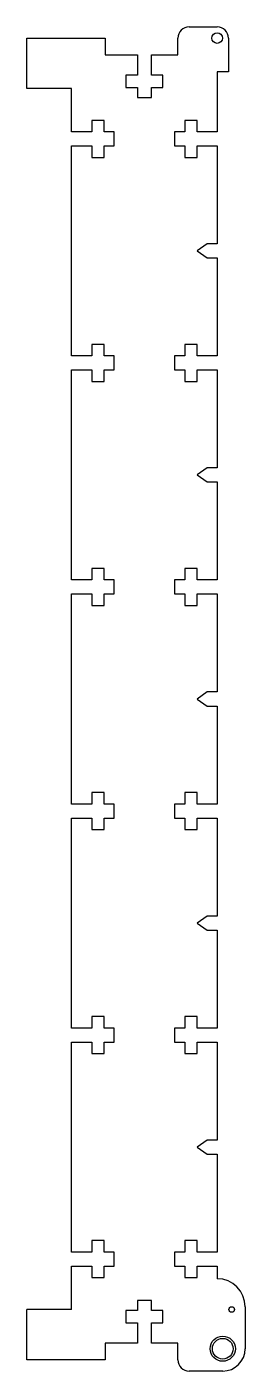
# Model space of a CAD drawing. Header units: millimetres. Extents: x -36 to 3, y -4 to 236.
import ezdxf

# ---------------------------------------------------------------- set-up
doc = ezdxf.new("R2010")
doc.units = ezdxf.units.MM
doc.header["$MEASUREMENT"] = 0
doc.layers.add('SIDE RAIL MIDDLE', color=1, linetype='Continuous')

msp = doc.modelspace()

# ---------------------------------------------------------------- linework, layer by layer
at = {"layer": 'SIDE RAIL MIDDLE'}
for p, q in [((-7, 236), (-2, 236)), ((-36, 225), (-36, 234)), ((-36, 234), (-22, 234)), ((-22, 234), (-22, 231)), ((-9, 231), (-9, 234)), ((0, 234), (0, 228)), ((-22, 231), (-16.25, 231)), ((-16.25, 231), (-16.25, 227.4)), ((-13.75, 227.4), (-13.75, 231)), ((-13.75, 231), (-9, 231)), ((-2, 228), (-2, 217.25)), ((0, 228), (-2, 228)), ((-16.25, 227.4), (-18.3, 227.4)), ((-18.3, 227.4), (-18.3, 225.2)), ((-11.7, 227.4), (-13.75, 227.4)), ((-11.7, 225.2), (-11.7, 227.4)), ((-28, 225), (-36, 225)), ((-28, 217.25), (-28, 225)), ((-18.3, 225.2), (-16.25, 225.2)), ((-16.25, 225.2), (-16.25, 223.4)), ((-16.25, 223.4), (-13.75, 223.4)), ((-13.75, 223.4), (-13.75, 225.2)), ((-13.75, 225.2), (-11.7, 225.2)), ((-24.4, 219.3), (-24.4, 217.25)), ((-22.2, 219.3), (-24.4, 219.3)), ((-22.2, 217.25), (-22.2, 219.3)), ((-7.8, 219.3), (-7.8, 217.25)), ((-5.6, 219.3), (-7.8, 219.3)), ((-5.6, 217.25), (-5.6, 219.3)), ((-24.4, 217.25), (-28, 217.25)), ((-20.4, 217.25), (-22.2, 217.25)), ((-20.4, 214.75), (-20.4, 217.25)), ((-9.6, 217.25), (-9.6, 214.75)), ((-7.8, 217.25), (-9.6, 217.25)), ((-2, 217.25), (-5.6, 217.25)), ((-28, 214.75), (-24.4, 214.75)), ((-28, 177.25), (-28, 214.75)), ((-24.4, 214.75), (-24.4, 212.7)), ((-22.2, 214.75), (-20.4, 214.75)), ((-22.2, 212.7), (-22.2, 214.75)), ((-9.6, 214.75), (-7.8, 214.75)), ((-7.8, 214.75), (-7.8, 212.7)), ((-5.6, 214.75), (-2, 214.75)), ((-5.6, 212.7), (-5.6, 214.75)), ((-2, 214.75), (-2, 197.25)), ((-24.4, 212.7), (-22.2, 212.7)), ((-7.8, 212.7), (-5.6, 212.7)), ((-3.8, 197.25), (-5.6, 196)), ((-2, 197.25), (-3.8, 197.25)), ((-5.6, 196), (-3.8, 194.75)), ((-3.8, 194.75), (-2, 194.75)), ((-2, 194.75), (-2, 177.25)), ((-22.2, 179.3), (-24.4, 179.3)), ((-24.4, 179.3), (-24.4, 177.25)), ((-22.2, 177.25), (-22.2, 179.3)), ((-7.8, 179.3), (-7.8, 177.25)), ((-5.6, 179.3), (-7.8, 179.3)), ((-5.6, 177.25), (-5.6, 179.3)), ((-24.4, 177.25), (-28, 177.25)), ((-20.4, 177.25), (-22.2, 177.25)), ((-20.4, 174.75), (-20.4, 177.25)), ((-9.6, 177.25), (-9.6, 174.75)), ((-7.8, 177.25), (-9.6, 177.25)), ((-2, 177.25), (-5.6, 177.25)), ((-28, 174.75), (-24.4, 174.75)), ((-28, 137.25), (-28, 174.75)), ((-24.4, 174.75), (-24.4, 172.7)), ((-22.2, 172.7), (-22.2, 174.75)), ((-22.2, 174.75), (-20.4, 174.75)), ((-9.6, 174.75), (-7.8, 174.75)), ((-7.8, 174.75), (-7.8, 172.7)), ((-5.6, 174.75), (-2, 174.75)), ((-5.6, 172.7), (-5.6, 174.75)), ((-2, 174.75), (-2, 157.25)), ((-24.4, 172.7), (-22.2, 172.7)), ((-7.8, 172.7), (-5.6, 172.7)), ((-3.8, 157.25), (-5.6, 156)), ((-5.6, 156), (-3.8, 154.75)), ((-2, 157.25), (-3.8, 157.25)), ((-3.8, 154.75), (-2, 154.75)), ((-2, 154.75), (-2, 137.25)), ((-22.2, 139.3), (-24.4, 139.3)), ((-24.4, 139.3), (-24.4, 137.25)), ((-22.2, 137.25), (-22.2, 139.3)), ((-7.8, 139.3), (-7.8, 137.25)), ((-5.6, 139.3), (-7.8, 139.3)), ((-5.6, 137.25), (-5.6, 139.3)), ((-24.4, 137.25), (-28, 137.25)), ((-20.4, 137.25), (-22.2, 137.25)), ((-20.4, 134.75), (-20.4, 137.25)), ((-9.6, 137.25), (-9.6, 134.75)), ((-7.8, 137.25), (-9.6, 137.25)), ((-2, 137.25), (-5.6, 137.25)), ((-28, 134.75), (-24.4, 134.75)), ((-28, 97.25), (-28, 134.75)), ((-24.4, 134.75), (-24.4, 132.7)), ((-22.2, 132.7), (-22.2, 134.75)), ((-22.2, 134.75), (-20.4, 134.75)), ((-9.6, 134.75), (-7.8, 134.75)), ((-7.8, 134.75), (-7.8, 132.7)), ((-5.6, 134.75), (-2, 134.75)), ((-5.6, 132.7), (-5.6, 134.75)), ((-2, 134.75), (-2, 117.25)), ((-24.4, 132.7), (-22.2, 132.7)), ((-7.8, 132.7), (-5.6, 132.7)), ((-3.8, 117.25), (-5.6, 116)), ((-5.6, 116), (-3.8, 114.75)), ((-2, 117.25), (-3.8, 117.25)), ((-3.8, 114.75), (-2, 114.75)), ((-2, 114.75), (-2, 97.25)), ((-22.2, 99.3), (-24.4, 99.3)), ((-24.4, 99.3), (-24.4, 97.25)), ((-22.2, 97.25), (-22.2, 99.3)), ((-7.8, 99.3), (-7.8, 97.25)), ((-5.6, 99.3), (-7.8, 99.3)), ((-5.6, 97.25), (-5.6, 99.3)), ((-24.4, 97.25), (-28, 97.25)), ((-20.4, 97.25), (-22.2, 97.25)), ((-20.4, 94.75), (-20.4, 97.25)), ((-9.6, 97.25), (-9.6, 94.75)), ((-7.8, 97.25), (-9.6, 97.25)), ((-2, 97.25), (-5.6, 97.25)), ((-28, 94.75), (-24.4, 94.75)), ((-28, 57.25), (-28, 94.75)), ((-24.4, 94.75), (-24.4, 92.7)), ((-22.2, 92.7), (-22.2, 94.75)), ((-22.2, 94.75), (-20.4, 94.75)), ((-9.6, 94.75), (-7.8, 94.75)), ((-7.8, 94.75), (-7.8, 92.7)), ((-5.6, 94.75), (-2, 94.75)), ((-5.6, 92.7), (-5.6, 94.75)), ((-2, 94.75), (-2, 77.25)), ((-24.4, 92.7), (-22.2, 92.7)), ((-7.8, 92.7), (-5.6, 92.7)), ((-3.8, 77.25), (-5.6, 76)), ((-2, 77.25), (-3.8, 77.25)), ((-5.6, 76), (-3.8, 74.75)), ((-3.8, 74.75), (-2, 74.75)), ((-2, 74.75), (-2, 57.25)), ((-22.2, 59.3), (-24.4, 59.3)), ((-24.4, 59.3), (-24.4, 57.25)), ((-22.2, 57.25), (-22.2, 59.3)), ((-5.6, 59.3), (-7.8, 59.3)), ((-7.8, 59.3), (-7.8, 57.25)), ((-5.6, 57.25), (-5.6, 59.3)), ((-24.4, 57.25), (-28, 57.25)), ((-20.4, 57.25), (-22.2, 57.25)), ((-20.4, 54.75), (-20.4, 57.25)), ((-7.8, 57.25), (-9.6, 57.25)), ((-9.6, 57.25), (-9.6, 54.75)), ((-2, 57.25), (-5.6, 57.25)), ((-28, 54.75), (-24.4, 54.75)), ((-28, 17.25), (-28, 54.75)), ((-24.4, 54.75), (-24.4, 52.7)), ((-22.2, 52.7), (-22.2, 54.75)), ((-22.2, 54.75), (-20.4, 54.75)), ((-9.6, 54.75), (-7.8, 54.75)), ((-7.8, 54.75), (-7.8, 52.7)), ((-5.6, 52.7), (-5.6, 54.75)), ((-5.6, 54.75), (-2, 54.75)), ((-2, 54.75), (-2, 37.25)), ((-24.4, 52.7), (-22.2, 52.7)), ((-7.8, 52.7), (-5.6, 52.7)), ((-3.8, 37.25), (-5.6, 36)), ((-5.6, 36), (-3.8, 34.75)), ((-2, 37.25), (-3.8, 37.25)), ((-3.8, 34.75), (-2, 34.75)), ((-2, 34.75), (-2, 17.25)), ((-22.2, 19.3), (-24.4, 19.3)), ((-24.4, 19.3), (-24.4, 17.25)), ((-22.2, 17.25), (-22.2, 19.3)), ((-5.6, 19.3), (-7.8, 19.3)), ((-7.8, 19.3), (-7.8, 17.25)), ((-5.6, 17.25), (-5.6, 19.3)), ((-24.4, 17.25), (-28, 17.25)), ((-20.4, 17.25), (-22.2, 17.25)), ((-20.4, 14.75), (-20.4, 17.25)), ((-7.8, 17.25), (-9.6, 17.25)), ((-9.6, 17.25), (-9.6, 14.75)), ((-2, 17.25), (-5.6, 17.25)), ((-28, 7), (-28, 14.75)), ((-28, 14.75), (-24.4, 14.75)), ((-24.4, 14.75), (-24.4, 12.7)), ((-22.2, 12.7), (-22.2, 14.75)), ((-22.2, 14.75), (-20.4, 14.75)), ((-9.6, 14.75), (-7.8, 14.75)), ((-7.8, 14.75), (-7.8, 12.7)), ((-5.6, 12.7), (-5.6, 14.75)), ((-5.6, 14.75), (-2, 14.75)), ((-2, 14.75), (-2, 12.5)), ((-24.4, 12.7), (-22.2, 12.7)), ((-7.8, 12.7), (-5.6, 12.7)), ((-13.75, 8.6), (-16.25, 8.6)), ((-16.25, 8.6), (-16.25, 6.8)), ((-13.75, 6.8), (-13.75, 8.6)), ((3, 7.5), (3, 0)), ((-28, 7), (-36, 7)), ((-36, -2), (-36, 7)), ((-16.25, 6.8), (-18.3, 6.8)), ((-18.3, 6.8), (-18.3, 4.6)), ((-11.7, 6.8), (-13.75, 6.8)), ((-11.7, 4.6), (-11.7, 6.8)), ((-18.3, 4.6), (-16.25, 4.6)), ((-16.25, 4.6), (-16.25, 1)), ((-13.75, 1), (-13.75, 4.6)), ((-13.75, 4.6), (-11.7, 4.6)), ((-16.25, 1), (-22, 1)), ((-22, 1), (-22, -2)), ((-9, 1), (-13.75, 1)), ((-9, -2), (-9, 1)), ((-9, -2), (-9, 1)), ((-22, -2), (-36, -2)), ((-1, -4), (-7, -4))]:
    msp.add_line(p, q, dxfattribs=at)
for centre, radius in [((-2, 234), 0.95), ((0.6, 7), 0.5), ((-1, 0), 2.25), ((-1, 0), 1.85)]:
    msp.add_circle(centre, radius, dxfattribs=at)
for centre, radius, start, end in [((-7, 234), 2, 90, 180), ((-2, 234), 2, 0, 90), ((-2, 7.5), 5, 0, 90), ((-1, 0), 4, 270, 0), ((-7, -2), 2, 180, 270)]:
    msp.add_arc(centre, radius, start, end, dxfattribs=at)

doc.saveas('drawing.dxf')
